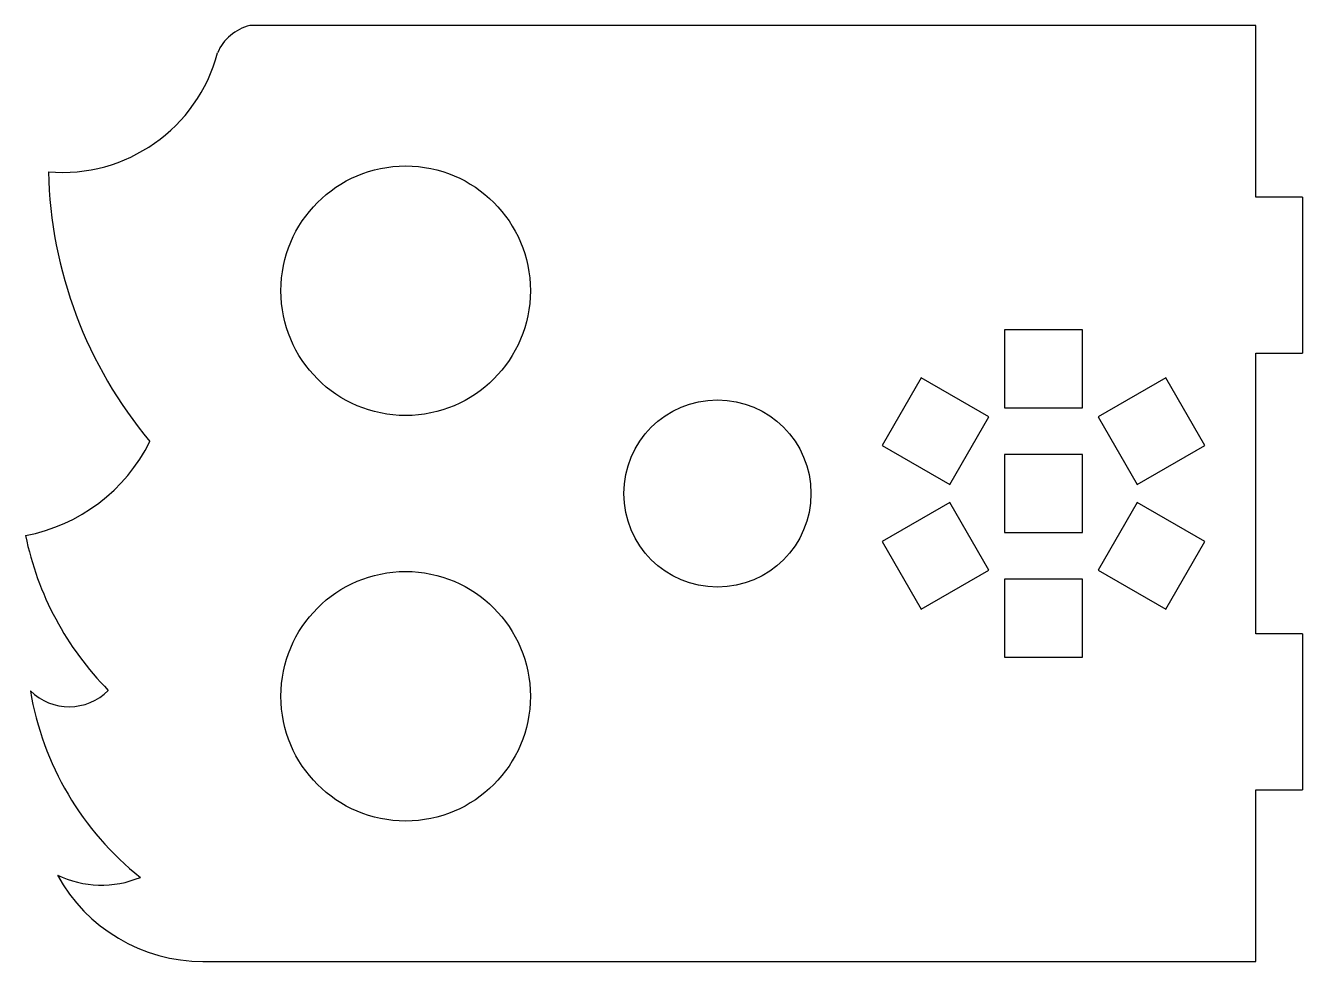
# Model space of a CAD drawing. Header units: millimetres. Extents: x -5.6 to 76.3, y -14.1 to 45.9.
import ezdxf

# ---------------------------------------------------------------- set-up
doc = ezdxf.new("R2010")
doc.units = ezdxf.units.MM
doc.layers.add('Corte exterior', color=1, linetype='Continuous', true_color=0xff0000)

msp = doc.modelspace()

# ---------------------------------------------------------------- linework, layer by layer
at = {"layer": 'Corte exterior'}
for p, q in [((11.313, 45.88), (8.823, 45.88)), ((73.348, 45.88), (11.313, 45.88)), ((73.348, 34.88), (73.348, 45.88)), ((76.348, 34.88), (73.348, 34.88)), ((76.348, 34.88), (76.348, 24.88)), ((62.239, 26.38), (57.239, 26.38)), ((57.239, 26.38), (57.239, 21.38)), ((62.239, 21.38), (62.239, 26.38)), ((73.348, 24.88), (76.348, 24.88)), ((73.348, 6.88), (73.348, 24.88)), ((51.895, 23.295), (49.395, 18.965)), ((56.225, 20.795), (51.895, 23.295)), ((67.582, 23.295), (63.252, 20.795)), ((70.082, 18.965), (67.582, 23.295)), ((57.239, 21.38), (62.239, 21.38)), ((53.725, 16.465), (56.225, 20.795)), ((63.252, 20.795), (65.752, 16.465)), ((49.395, 18.965), (53.725, 16.465)), ((65.752, 16.465), (70.082, 18.965)), ((62.239, 18.38), (57.239, 18.38)), ((57.239, 18.38), (57.239, 13.38)), ((62.239, 13.38), (62.239, 18.38)), ((53.725, 15.295), (49.395, 12.795)), ((56.225, 10.965), (53.725, 15.295)), ((65.752, 15.295), (63.252, 10.965)), ((70.082, 12.795), (65.752, 15.295)), ((57.239, 13.38), (62.239, 13.38)), ((49.395, 12.795), (51.895, 8.465)), ((67.582, 8.465), (70.082, 12.795)), ((51.895, 8.465), (56.225, 10.965)), ((63.252, 10.965), (67.582, 8.465)), ((62.239, 10.38), (57.239, 10.38)), ((57.239, 10.38), (57.239, 5.38)), ((62.239, 5.38), (62.239, 10.38)), ((76.348, 6.88), (73.348, 6.88)), ((76.348, 6.88), (76.348, -3.12)), ((57.239, 5.38), (62.239, 5.38)), ((73.348, -3.12), (76.348, -3.12)), ((73.348, -14.12), (73.348, -3.12)), ((5.823, -14.12), (61.828, -14.12)), ((61.828, -14.12), (73.348, -14.12))]:
    msp.add_line(p, q, dxfattribs=at)
for centre, radius in [((18.823, 28.88), 8), ((38.823, 15.88), 6), ((18.823, 2.88), 8)]:
    msp.add_circle(centre, radius, dxfattribs=at)
for centre, radius, start, end in [((9.523, 42.963), 3, 103.49311, 157.2784), ((-3.206, 46.772), 10.308, 265.0493, 345.09976), ((23.828, 37.153), 27.931, 181.33378, 219.9385), ((-7.61, 24.176), 11.18, 280.56903, 333.69913), ((13.835, 17.178), 19.801, 191.63231, 224.65916), ((-2.761, 5.748), 3.536, 225.26418, 315.26418), ((13.836, 6.425), 19.35, 189.4831, 231.55813), ((5.821, -3.475), 10.645, 208.67954, 270.00583), ((-0.692, -2.709), 6.519, 244.31396, 292.52161)]:
    msp.add_arc(centre, radius, start, end, dxfattribs=at)

doc.saveas('drawing.dxf')
